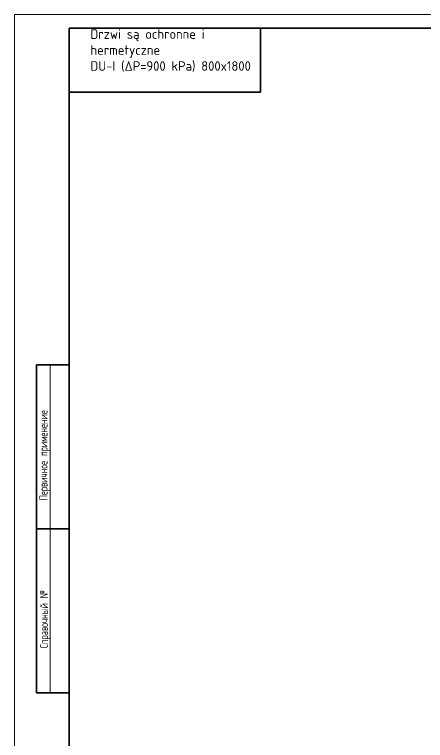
# Model space of a CAD drawing. Header units: millimetres. Extents: x 0 to 594, y 0 to 420.
# Drawn here: x 0 to 150.3, y 154.6 to 420 of the extents above; entities that cross this region are included whole.
import ezdxf

# ---------------------------------------------------------------- set-up
doc = ezdxf.new("R2010")
doc.units = ezdxf.units.MM
doc.layers.add('HIDDEN', color=30, linetype='Continuous', plot=False)
doc.styles.add('SLDTEXTSTYLE0', font='TXT', dxfattribs={"width": 0.7, "bigfont": 'bigfont'})

msp = doc.modelspace()

# ---------------------------------------------------------------- linework, layer by layer
at = {"color": 7, "linetype": 'Continuous', "lineweight": 35}
for p, q in [((20, 415), (589, 415)), ((20, 415), (20, 5)), ((90, 391.566), (90, 415)), ((20, 391.566), (90, 391.566)), ((8, 172), (8, 292)), ((8, 292), (20, 292)), ((8, 232), (20, 232)), ((20, 172), (8, 172))]:
    msp.add_line(p, q, dxfattribs=at)
at = {"color": 7, "linetype": 'Continuous', "lineweight": 18}
msp.add_line((13, 292), (13, 172), dxfattribs=at)
at = {"layer": 'HIDDEN', "color": 1, "lineweight": 18}
for p, q in [((0, 0), (0, 420)), ((0, 420), (594, 420))]:
    msp.add_line(p, q, dxfattribs=at)

# ---------------------------------------------------------------- texts
at = {"color": 7, "linetype": 'Continuous', "lineweight": 0, "insert": (27.743, 420.435), "char_height": 3.5, "width": 56.96261, "attachment_point": 1, "style": 'SLDTEXTSTYLE0'}
msp.add_mtext('{\\fGOST Common|b0|i0|c204|p34;\\W1;\\PDrzwi są ochronne i hermetyczne\\PDU-I (ΔР=900 kPa) 800x1800}', dxfattribs=at)
at = {"color": 7, "linetype": 'Continuous', "lineweight": 0, "char_height": 3, "attachment_point": 1, "rotation": 90, "style": 'SLDTEXTSTYLE0'}
for s, insert in [('Первичное применение', (9.066, 242.389)), ('Справочный №', (9.271, 188.4))]:
    msp.add_mtext(s, dxfattribs=dict(at, insert=insert))

doc.saveas('drawing.dxf')
